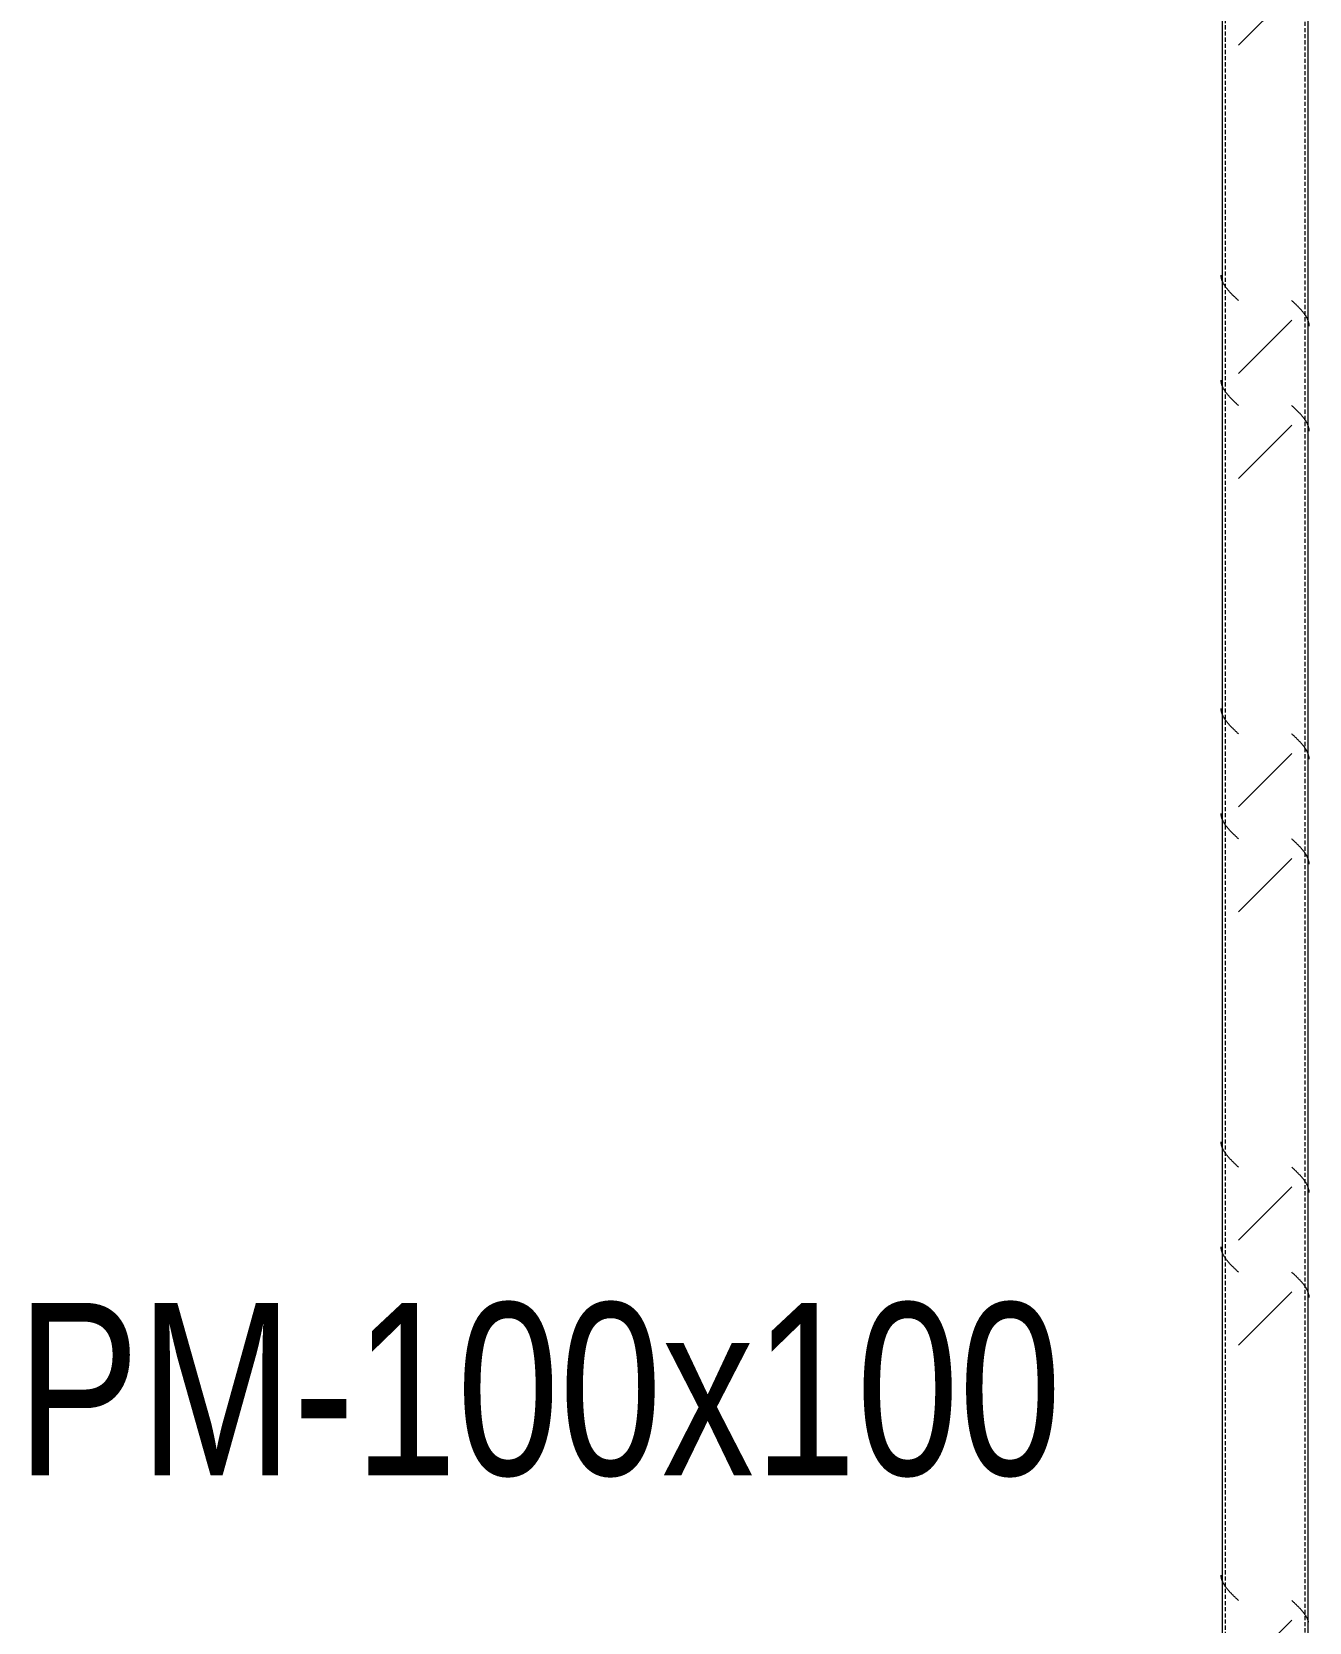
# Model space of a CAD drawing. Header units: centimetres. Extents: x -6111 to 13767, y -285 to 1600.
# Drawn here: x -1302.2 to -1153.9, y 251.9 to 436.5 of the extents above; entities that cross this region are included whole.
import ezdxf

# ---------------------------------------------------------------- set-up
doc = ezdxf.new("R2010")
doc.units = ezdxf.units.CM
doc.linetypes.add('Hidden', pattern=[0.714375, 0.47625, -0.238125])
doc.layers.add('S-COLS', color=7, linetype='Continuous', lineweight=9)
doc.layers.add('S-COLS-IDEN', color=7, linetype='Continuous', lineweight=9)
doc.styles.add('Century Gothic_2', font='GOTHIC.TTF', dxfattribs={"width": 0.8, "height": 20})

# ---------------------------------------------------------------- blocks, each defined once
blk = doc.blocks.new('FP_55-Elevación Eje 2')
at = {"layer": 'S-COLS'}
blk.add_line((-3459.46, 46.02), (-3459.46, 515.53), dxfattribs=at)
at = {"layer": 'S-COLS', "color": 9, "true_color": 0xc0c0c0}
for p, q in [((-3461.32, 405.26), (-3461.37, 405.31)), ((-3461.27, 405.22), (-3461.32, 405.26)), ((-3461.22, 405.17), (-3461.27, 405.22)), ((-3461.17, 405.12), (-3461.22, 405.17)), ((-3461.12, 405.08), (-3461.17, 405.12)), ((-3461.07, 405.03), (-3461.12, 405.08)), ((-3461.02, 404.98), (-3461.07, 405.03)), ((-3460.97, 404.94), (-3461.02, 404.98)), ((-3460.92, 404.89), (-3460.97, 404.94)), ((-3460.88, 404.84), (-3460.92, 404.89)), ((-3460.83, 404.8), (-3460.88, 404.84)), ((-3460.78, 404.75), (-3460.83, 404.8)), ((-3460.73, 404.7), (-3460.78, 404.75)), ((-3460.69, 404.66), (-3460.73, 404.7)), ((-3460.64, 404.61), (-3460.69, 404.66)), ((-3460.59, 404.56), (-3460.64, 404.61)), ((-3460.55, 404.52), (-3460.59, 404.56)), ((-3460.5, 404.47), (-3460.55, 404.52)), ((-3460.46, 404.42), (-3460.5, 404.47)), ((-3460.41, 404.37), (-3460.46, 404.42)), ((-3460.37, 404.33), (-3460.41, 404.37)), ((-3460.33, 404.28), (-3460.37, 404.33)), ((-3460.29, 404.23), (-3460.33, 404.28)), ((-3460.24, 404.19), (-3460.29, 404.23)), ((-3460.2, 404.14), (-3460.24, 404.19)), ((-3460.16, 404.09), (-3460.2, 404.14)), ((-3460.12, 404.05), (-3460.16, 404.09)), ((-3460.08, 404), (-3460.12, 404.05)), ((-3460.05, 403.95), (-3460.08, 404)), ((-3460.01, 403.91), (-3460.05, 403.95)), ((-3459.97, 403.86), (-3460.01, 403.91)), ((-3459.94, 403.81), (-3459.97, 403.86)), ((-3459.9, 403.77), (-3459.94, 403.81)), ((-3459.87, 403.72), (-3459.9, 403.77)), ((-3459.84, 403.67), (-3459.87, 403.72)), ((-3459.8, 403.63), (-3459.84, 403.67)), ((-3459.77, 403.58), (-3459.8, 403.63)), ((-3459.74, 403.53), (-3459.77, 403.58)), ((-3459.71, 403.49), (-3459.74, 403.53)), ((-3459.69, 403.44), (-3459.71, 403.49)), ((-3459.66, 403.39), (-3459.69, 403.44)), ((-3459.63, 403.35), (-3459.66, 403.39)), ((-3459.61, 403.3), (-3459.63, 403.35)), ((-3459.58, 403.25), (-3459.61, 403.3)), ((-3459.56, 403.21), (-3459.58, 403.25)), ((-3459.54, 403.16), (-3459.56, 403.21)), ((-3459.52, 403.11), (-3459.54, 403.16)), ((-3459.5, 403.07), (-3459.52, 403.11)), ((-3459.48, 403.02), (-3459.5, 403.07)), ((-3459.46, 402.97), (-3459.48, 403.02)), ((-3459.45, 402.93), (-3459.46, 402.97)), ((-3459.43, 402.88), (-3459.45, 402.93)), ((-3459.42, 402.83), (-3459.43, 402.88)), ((-3459.41, 402.79), (-3459.42, 402.83)), ((-3459.39, 402.74), (-3459.41, 402.79)), ((-3459.38, 402.69), (-3459.39, 402.74)), ((-3459.38, 402.64), (-3459.38, 402.69)), ((-3459.37, 402.6), (-3459.38, 402.64)), ((-3459.36, 402.55), (-3459.37, 402.6)), ((-3459.36, 402.5), (-3459.36, 402.55)), ((-3459.35, 402.46), (-3459.36, 402.5)), ((-3459.35, 402.41), (-3459.35, 402.46)), ((-3459.35, 402.36), (-3459.35, 402.41)), ((-3461.32, 393.07), (-3461.37, 393.12)), ((-3461.27, 393.03), (-3461.32, 393.07)), ((-3461.22, 392.98), (-3461.27, 393.03)), ((-3461.17, 392.93), (-3461.22, 392.98)), ((-3461.12, 392.89), (-3461.17, 392.93)), ((-3461.07, 392.84), (-3461.12, 392.89)), ((-3461.02, 392.79), (-3461.07, 392.84)), ((-3460.97, 392.75), (-3461.02, 392.79)), ((-3460.92, 392.7), (-3460.97, 392.75)), ((-3460.88, 392.65), (-3460.92, 392.7)), ((-3460.83, 392.61), (-3460.88, 392.65)), ((-3460.78, 392.56), (-3460.83, 392.61)), ((-3460.73, 392.51), (-3460.78, 392.56)), ((-3460.69, 392.47), (-3460.73, 392.51)), ((-3460.64, 392.42), (-3460.69, 392.47)), ((-3460.59, 392.37), (-3460.64, 392.42)), ((-3460.55, 392.33), (-3460.59, 392.37)), ((-3460.5, 392.28), (-3460.55, 392.33)), ((-3460.46, 392.23), (-3460.5, 392.28)), ((-3460.41, 392.19), (-3460.46, 392.23)), ((-3460.37, 392.14), (-3460.41, 392.19)), ((-3460.33, 392.09), (-3460.37, 392.14)), ((-3460.29, 392.05), (-3460.33, 392.09)), ((-3460.24, 392), (-3460.29, 392.05)), ((-3460.2, 391.95), (-3460.24, 392)), ((-3460.16, 391.9), (-3460.2, 391.95)), ((-3460.12, 391.86), (-3460.16, 391.9)), ((-3460.08, 391.81), (-3460.12, 391.86)), ((-3460.05, 391.76), (-3460.08, 391.81)), ((-3460.01, 391.72), (-3460.05, 391.76)), ((-3459.97, 391.67), (-3460.01, 391.72)), ((-3459.94, 391.62), (-3459.97, 391.67)), ((-3459.9, 391.58), (-3459.94, 391.62)), ((-3459.87, 391.53), (-3459.9, 391.58)), ((-3459.84, 391.48), (-3459.87, 391.53)), ((-3459.8, 391.44), (-3459.84, 391.48)), ((-3459.77, 391.39), (-3459.8, 391.44)), ((-3459.74, 391.34), (-3459.77, 391.39)), ((-3459.71, 391.3), (-3459.74, 391.34)), ((-3459.69, 391.25), (-3459.71, 391.3)), ((-3459.66, 391.2), (-3459.69, 391.25)), ((-3459.63, 391.16), (-3459.66, 391.2)), ((-3459.61, 391.11), (-3459.63, 391.16)), ((-3459.58, 391.06), (-3459.61, 391.11)), ((-3459.56, 391.02), (-3459.58, 391.06)), ((-3459.54, 390.97), (-3459.56, 391.02)), ((-3459.52, 390.92), (-3459.54, 390.97)), ((-3459.5, 390.88), (-3459.52, 390.92)), ((-3459.48, 390.83), (-3459.5, 390.88)), ((-3459.46, 390.78), (-3459.48, 390.83)), ((-3459.45, 390.74), (-3459.46, 390.78)), ((-3459.43, 390.69), (-3459.45, 390.74)), ((-3459.42, 390.64), (-3459.43, 390.69)), ((-3459.41, 390.6), (-3459.42, 390.64)), ((-3459.39, 390.55), (-3459.41, 390.6)), ((-3459.38, 390.5), (-3459.39, 390.55)), ((-3459.38, 390.46), (-3459.38, 390.5)), ((-3459.37, 390.41), (-3459.38, 390.46)), ((-3459.36, 390.36), (-3459.37, 390.41)), ((-3459.36, 390.32), (-3459.36, 390.36)), ((-3459.35, 390.27), (-3459.36, 390.32)), ((-3459.35, 390.22), (-3459.35, 390.27)), ((-3459.35, 390.17), (-3459.35, 390.22)), ((-3461.32, 354.97), (-3461.37, 355.02)), ((-3461.27, 354.93), (-3461.32, 354.97)), ((-3461.22, 354.88), (-3461.27, 354.93)), ((-3461.17, 354.83), (-3461.22, 354.88)), ((-3461.12, 354.79), (-3461.17, 354.83)), ((-3461.07, 354.74), (-3461.12, 354.79)), ((-3461.02, 354.69), (-3461.07, 354.74)), ((-3460.97, 354.65), (-3461.02, 354.69)), ((-3460.92, 354.6), (-3460.97, 354.65)), ((-3460.88, 354.55), (-3460.92, 354.6)), ((-3460.83, 354.51), (-3460.88, 354.55)), ((-3460.78, 354.46), (-3460.83, 354.51)), ((-3460.73, 354.41), (-3460.78, 354.46)), ((-3460.69, 354.37), (-3460.73, 354.41)), ((-3460.64, 354.32), (-3460.69, 354.37)), ((-3460.59, 354.27), (-3460.64, 354.32)), ((-3460.55, 354.23), (-3460.59, 354.27)), ((-3460.5, 354.18), (-3460.55, 354.23)), ((-3460.46, 354.13), (-3460.5, 354.18)), ((-3460.41, 354.09), (-3460.46, 354.13)), ((-3460.37, 354.04), (-3460.41, 354.09)), ((-3460.33, 353.99), (-3460.37, 354.04)), ((-3460.29, 353.95), (-3460.33, 353.99)), ((-3460.24, 353.9), (-3460.29, 353.95)), ((-3460.2, 353.85), (-3460.24, 353.9)), ((-3460.16, 353.8), (-3460.2, 353.85)), ((-3460.12, 353.76), (-3460.16, 353.8)), ((-3460.08, 353.71), (-3460.12, 353.76)), ((-3460.05, 353.66), (-3460.08, 353.71)), ((-3460.01, 353.62), (-3460.05, 353.66)), ((-3459.97, 353.57), (-3460.01, 353.62)), ((-3459.94, 353.52), (-3459.97, 353.57)), ((-3459.9, 353.48), (-3459.94, 353.52)), ((-3459.87, 353.43), (-3459.9, 353.48)), ((-3459.84, 353.38), (-3459.87, 353.43)), ((-3459.8, 353.34), (-3459.84, 353.38)), ((-3459.77, 353.29), (-3459.8, 353.34)), ((-3459.74, 353.24), (-3459.77, 353.29)), ((-3459.71, 353.2), (-3459.74, 353.24)), ((-3459.69, 353.15), (-3459.71, 353.2)), ((-3459.66, 353.1), (-3459.69, 353.15)), ((-3459.63, 353.06), (-3459.66, 353.1)), ((-3459.61, 353.01), (-3459.63, 353.06)), ((-3459.58, 352.96), (-3459.61, 353.01)), ((-3459.56, 352.92), (-3459.58, 352.96)), ((-3459.54, 352.87), (-3459.56, 352.92)), ((-3459.52, 352.82), (-3459.54, 352.87)), ((-3459.5, 352.78), (-3459.52, 352.82)), ((-3459.48, 352.73), (-3459.5, 352.78)), ((-3459.46, 352.68), (-3459.48, 352.73)), ((-3459.45, 352.64), (-3459.46, 352.68)), ((-3459.43, 352.59), (-3459.45, 352.64)), ((-3459.42, 352.54), (-3459.43, 352.59)), ((-3459.41, 352.5), (-3459.42, 352.54)), ((-3459.39, 352.45), (-3459.41, 352.5)), ((-3459.38, 352.4), (-3459.39, 352.45)), ((-3459.38, 352.36), (-3459.38, 352.4)), ((-3459.37, 352.31), (-3459.38, 352.36)), ((-3459.36, 352.26), (-3459.37, 352.31)), ((-3459.36, 352.22), (-3459.36, 352.26)), ((-3459.35, 352.17), (-3459.36, 352.22)), ((-3459.35, 352.12), (-3459.35, 352.17)), ((-3459.35, 352.07), (-3459.35, 352.12)), ((-3461.32, 342.78), (-3461.37, 342.83)), ((-3461.27, 342.74), (-3461.32, 342.78)), ((-3461.22, 342.69), (-3461.27, 342.74)), ((-3461.17, 342.64), (-3461.22, 342.69)), ((-3461.12, 342.6), (-3461.17, 342.64)), ((-3461.07, 342.55), (-3461.12, 342.6)), ((-3461.02, 342.5), (-3461.07, 342.55)), ((-3460.97, 342.46), (-3461.02, 342.5)), ((-3460.92, 342.41), (-3460.97, 342.46)), ((-3460.88, 342.36), (-3460.92, 342.41)), ((-3460.83, 342.32), (-3460.88, 342.36)), ((-3460.78, 342.27), (-3460.83, 342.32)), ((-3460.73, 342.22), (-3460.78, 342.27)), ((-3460.69, 342.18), (-3460.73, 342.22)), ((-3460.64, 342.13), (-3460.69, 342.18)), ((-3460.59, 342.08), (-3460.64, 342.13)), ((-3460.55, 342.04), (-3460.59, 342.08)), ((-3460.5, 341.99), (-3460.55, 342.04)), ((-3460.46, 341.94), (-3460.5, 341.99)), ((-3460.41, 341.9), (-3460.46, 341.94)), ((-3460.37, 341.85), (-3460.41, 341.9)), ((-3460.33, 341.8), (-3460.37, 341.85)), ((-3460.29, 341.76), (-3460.33, 341.8)), ((-3460.24, 341.71), (-3460.29, 341.76)), ((-3460.2, 341.66), (-3460.24, 341.71)), ((-3460.16, 341.62), (-3460.2, 341.66)), ((-3460.12, 341.57), (-3460.16, 341.62)), ((-3460.08, 341.52), (-3460.12, 341.57)), ((-3460.05, 341.48), (-3460.08, 341.52)), ((-3460.01, 341.43), (-3460.05, 341.48)), ((-3459.97, 341.38), (-3460.01, 341.43)), ((-3459.94, 341.33), (-3459.97, 341.38)), ((-3459.9, 341.29), (-3459.94, 341.33)), ((-3459.87, 341.24), (-3459.9, 341.29)), ((-3459.84, 341.19), (-3459.87, 341.24)), ((-3459.8, 341.15), (-3459.84, 341.19)), ((-3459.77, 341.1), (-3459.8, 341.15)), ((-3459.74, 341.05), (-3459.77, 341.1)), ((-3459.71, 341.01), (-3459.74, 341.05)), ((-3459.69, 340.96), (-3459.71, 341.01)), ((-3459.66, 340.91), (-3459.69, 340.96)), ((-3459.63, 340.87), (-3459.66, 340.91)), ((-3459.61, 340.82), (-3459.63, 340.87)), ((-3459.58, 340.77), (-3459.61, 340.82)), ((-3459.56, 340.73), (-3459.58, 340.77)), ((-3459.54, 340.68), (-3459.56, 340.73)), ((-3459.52, 340.63), (-3459.54, 340.68)), ((-3459.5, 340.59), (-3459.52, 340.63)), ((-3459.48, 340.54), (-3459.5, 340.59)), ((-3459.46, 340.49), (-3459.48, 340.54)), ((-3459.45, 340.45), (-3459.46, 340.49)), ((-3459.43, 340.4), (-3459.45, 340.45)), ((-3459.42, 340.35), (-3459.43, 340.4)), ((-3459.41, 340.31), (-3459.42, 340.35)), ((-3459.39, 340.26), (-3459.41, 340.31)), ((-3459.38, 340.21), (-3459.39, 340.26)), ((-3459.38, 340.17), (-3459.38, 340.21)), ((-3459.37, 340.12), (-3459.38, 340.17)), ((-3459.36, 340.07), (-3459.37, 340.12)), ((-3459.36, 340.03), (-3459.36, 340.07)), ((-3459.35, 339.98), (-3459.36, 340.03)), ((-3459.35, 339.93), (-3459.35, 339.98)), ((-3459.35, 339.89), (-3459.35, 339.93)), ((-3461.32, 304.68), (-3461.37, 304.73)), ((-3461.27, 304.64), (-3461.32, 304.68)), ((-3461.22, 304.59), (-3461.27, 304.64)), ((-3461.17, 304.54), (-3461.22, 304.59)), ((-3461.12, 304.5), (-3461.17, 304.54)), ((-3461.07, 304.45), (-3461.12, 304.5)), ((-3461.02, 304.4), (-3461.07, 304.45)), ((-3460.97, 304.36), (-3461.02, 304.4)), ((-3460.92, 304.31), (-3460.97, 304.36)), ((-3460.88, 304.26), (-3460.92, 304.31)), ((-3460.83, 304.22), (-3460.88, 304.26)), ((-3460.78, 304.17), (-3460.83, 304.22)), ((-3460.73, 304.12), (-3460.78, 304.17)), ((-3460.69, 304.08), (-3460.73, 304.12)), ((-3460.64, 304.03), (-3460.69, 304.08)), ((-3460.59, 303.98), (-3460.64, 304.03)), ((-3460.55, 303.94), (-3460.59, 303.98)), ((-3460.5, 303.89), (-3460.55, 303.94)), ((-3460.46, 303.84), (-3460.5, 303.89)), ((-3460.41, 303.8), (-3460.46, 303.84)), ((-3460.37, 303.75), (-3460.41, 303.8)), ((-3460.33, 303.7), (-3460.37, 303.75)), ((-3460.29, 303.66), (-3460.33, 303.7)), ((-3460.24, 303.61), (-3460.29, 303.66)), ((-3460.2, 303.56), (-3460.24, 303.61)), ((-3460.16, 303.52), (-3460.2, 303.56)), ((-3460.12, 303.47), (-3460.16, 303.52)), ((-3460.08, 303.42), (-3460.12, 303.47)), ((-3460.05, 303.38), (-3460.08, 303.42)), ((-3460.01, 303.33), (-3460.05, 303.38)), ((-3459.97, 303.28), (-3460.01, 303.33)), ((-3459.94, 303.23), (-3459.97, 303.28)), ((-3459.9, 303.19), (-3459.94, 303.23)), ((-3459.87, 303.14), (-3459.9, 303.19)), ((-3459.84, 303.09), (-3459.87, 303.14)), ((-3459.8, 303.05), (-3459.84, 303.09)), ((-3459.77, 303), (-3459.8, 303.05)), ((-3459.74, 302.95), (-3459.77, 303)), ((-3459.71, 302.91), (-3459.74, 302.95)), ((-3459.69, 302.86), (-3459.71, 302.91)), ((-3459.66, 302.81), (-3459.69, 302.86)), ((-3459.63, 302.77), (-3459.66, 302.81)), ((-3459.61, 302.72), (-3459.63, 302.77)), ((-3459.58, 302.67), (-3459.61, 302.72)), ((-3459.56, 302.63), (-3459.58, 302.67)), ((-3459.54, 302.58), (-3459.56, 302.63)), ((-3459.52, 302.53), (-3459.54, 302.58)), ((-3459.5, 302.49), (-3459.52, 302.53)), ((-3459.48, 302.44), (-3459.5, 302.49)), ((-3459.46, 302.39), (-3459.48, 302.44)), ((-3459.45, 302.35), (-3459.46, 302.39)), ((-3459.43, 302.3), (-3459.45, 302.35)), ((-3459.42, 302.25), (-3459.43, 302.3)), ((-3459.41, 302.21), (-3459.42, 302.25)), ((-3459.39, 302.16), (-3459.41, 302.21)), ((-3459.38, 302.11), (-3459.39, 302.16)), ((-3459.38, 302.07), (-3459.38, 302.11)), ((-3459.37, 302.02), (-3459.38, 302.07)), ((-3459.36, 301.97), (-3459.37, 302.02)), ((-3459.36, 301.93), (-3459.36, 301.97)), ((-3459.35, 301.88), (-3459.36, 301.93)), ((-3459.35, 301.83), (-3459.35, 301.88)), ((-3459.35, 301.79), (-3459.35, 301.83)), ((-3461.32, 292.49), (-3461.37, 292.54)), ((-3461.27, 292.45), (-3461.32, 292.49)), ((-3461.22, 292.4), (-3461.27, 292.45)), ((-3461.17, 292.35), (-3461.22, 292.4)), ((-3461.12, 292.31), (-3461.17, 292.35)), ((-3461.07, 292.26), (-3461.12, 292.31)), ((-3461.02, 292.21), (-3461.07, 292.26)), ((-3460.97, 292.17), (-3461.02, 292.21)), ((-3460.92, 292.12), (-3460.97, 292.17)), ((-3460.88, 292.07), (-3460.92, 292.12)), ((-3460.83, 292.03), (-3460.88, 292.07)), ((-3460.78, 291.98), (-3460.83, 292.03)), ((-3460.73, 291.93), (-3460.78, 291.98)), ((-3460.69, 291.89), (-3460.73, 291.93)), ((-3460.64, 291.84), (-3460.69, 291.89)), ((-3460.59, 291.79), (-3460.64, 291.84)), ((-3460.55, 291.75), (-3460.59, 291.79)), ((-3460.5, 291.7), (-3460.55, 291.75)), ((-3460.46, 291.65), (-3460.5, 291.7)), ((-3460.41, 291.61), (-3460.46, 291.65)), ((-3460.37, 291.56), (-3460.41, 291.61)), ((-3460.33, 291.51), (-3460.37, 291.56)), ((-3460.29, 291.47), (-3460.33, 291.51)), ((-3460.24, 291.42), (-3460.29, 291.47)), ((-3460.2, 291.37), (-3460.24, 291.42)), ((-3460.16, 291.33), (-3460.2, 291.37)), ((-3460.12, 291.28), (-3460.16, 291.33)), ((-3460.08, 291.23), (-3460.12, 291.28)), ((-3460.05, 291.19), (-3460.08, 291.23)), ((-3460.01, 291.14), (-3460.05, 291.19)), ((-3459.97, 291.09), (-3460.01, 291.14)), ((-3459.94, 291.05), (-3459.97, 291.09)), ((-3459.9, 291), (-3459.94, 291.05)), ((-3459.87, 290.95), (-3459.9, 291)), ((-3459.84, 290.91), (-3459.87, 290.95)), ((-3459.8, 290.86), (-3459.84, 290.91)), ((-3459.77, 290.81), (-3459.8, 290.86)), ((-3459.74, 290.77), (-3459.77, 290.81)), ((-3459.71, 290.72), (-3459.74, 290.77)), ((-3459.69, 290.67), (-3459.71, 290.72)), ((-3459.66, 290.62), (-3459.69, 290.67)), ((-3459.63, 290.58), (-3459.66, 290.62)), ((-3459.61, 290.53), (-3459.63, 290.58)), ((-3459.58, 290.48), (-3459.61, 290.53)), ((-3459.56, 290.44), (-3459.58, 290.48)), ((-3459.54, 290.39), (-3459.56, 290.44)), ((-3459.52, 290.34), (-3459.54, 290.39)), ((-3459.5, 290.3), (-3459.52, 290.34)), ((-3459.48, 290.25), (-3459.5, 290.3)), ((-3459.46, 290.2), (-3459.48, 290.25)), ((-3459.45, 290.16), (-3459.46, 290.2)), ((-3459.43, 290.11), (-3459.45, 290.16)), ((-3459.42, 290.06), (-3459.43, 290.11)), ((-3459.41, 290.02), (-3459.42, 290.06)), ((-3459.39, 289.97), (-3459.41, 290.02)), ((-3459.38, 289.92), (-3459.39, 289.97)), ((-3459.38, 289.88), (-3459.38, 289.92)), ((-3459.37, 289.83), (-3459.38, 289.88)), ((-3459.36, 289.78), (-3459.37, 289.83)), ((-3459.36, 289.74), (-3459.36, 289.78)), ((-3459.35, 289.69), (-3459.36, 289.74)), ((-3459.35, 289.64), (-3459.35, 289.69)), ((-3459.35, 289.6), (-3459.35, 289.64)), ((-3461.32, 254.39), (-3461.37, 254.44)), ((-3461.27, 254.35), (-3461.32, 254.39)), ((-3461.22, 254.3), (-3461.27, 254.35)), ((-3461.17, 254.25), (-3461.22, 254.3)), ((-3461.12, 254.21), (-3461.17, 254.25)), ((-3461.07, 254.16), (-3461.12, 254.21)), ((-3461.02, 254.11), (-3461.07, 254.16)), ((-3460.97, 254.07), (-3461.02, 254.11)), ((-3460.92, 254.02), (-3460.97, 254.07)), ((-3460.88, 253.97), (-3460.92, 254.02)), ((-3460.83, 253.93), (-3460.88, 253.97)), ((-3460.78, 253.88), (-3460.83, 253.93)), ((-3460.73, 253.83), (-3460.78, 253.88)), ((-3460.69, 253.79), (-3460.73, 253.83)), ((-3460.64, 253.74), (-3460.69, 253.79)), ((-3460.59, 253.69), (-3460.64, 253.74)), ((-3460.55, 253.65), (-3460.59, 253.69)), ((-3460.5, 253.6), (-3460.55, 253.65)), ((-3460.46, 253.55), (-3460.5, 253.6)), ((-3460.41, 253.51), (-3460.46, 253.55)), ((-3460.37, 253.46), (-3460.41, 253.51)), ((-3460.33, 253.41), (-3460.37, 253.46)), ((-3460.29, 253.37), (-3460.33, 253.41)), ((-3460.24, 253.32), (-3460.29, 253.37)), ((-3460.2, 253.27), (-3460.24, 253.32)), ((-3460.16, 253.23), (-3460.2, 253.27)), ((-3460.12, 253.18), (-3460.16, 253.23)), ((-3460.08, 253.13), (-3460.12, 253.18)), ((-3460.05, 253.09), (-3460.08, 253.13)), ((-3460.01, 253.04), (-3460.05, 253.09)), ((-3459.97, 252.99), (-3460.01, 253.04)), ((-3459.94, 252.95), (-3459.97, 252.99)), ((-3459.9, 252.9), (-3459.94, 252.95)), ((-3459.87, 252.85), (-3459.9, 252.9)), ((-3459.84, 252.81), (-3459.87, 252.85)), ((-3459.8, 252.76), (-3459.84, 252.81)), ((-3459.77, 252.71), (-3459.8, 252.76)), ((-3459.74, 252.67), (-3459.77, 252.71)), ((-3459.71, 252.62), (-3459.74, 252.67)), ((-3459.69, 252.57), (-3459.71, 252.62)), ((-3459.66, 252.52), (-3459.69, 252.57)), ((-3459.63, 252.48), (-3459.66, 252.52)), ((-3459.61, 252.43), (-3459.63, 252.48)), ((-3459.58, 252.38), (-3459.61, 252.43)), ((-3459.56, 252.34), (-3459.58, 252.38)), ((-3459.54, 252.29), (-3459.56, 252.34)), ((-3459.52, 252.24), (-3459.54, 252.29)), ((-3459.5, 252.2), (-3459.52, 252.24)), ((-3459.48, 252.15), (-3459.5, 252.2)), ((-3459.46, 252.1), (-3459.48, 252.15)), ((-3459.45, 252.06), (-3459.46, 252.1)), ((-3459.43, 252.01), (-3459.45, 252.06)), ((-3459.42, 251.96), (-3459.43, 252.01)), ((-3459.41, 251.92), (-3459.42, 251.96))]:
    blk.add_line(p, q, dxfattribs=at)
blk = doc.blocks.new('FP_56-Elevación Eje 2')
at = {"layer": 'S-COLS'}
blk.add_line((-3469.46, 515.53), (-3469.46, 46.02), dxfattribs=at)
at = {"layer": 'S-COLS', "color": 9, "true_color": 0xc0c0c0}
for p, q in [((-3469.58, 408.21), (-3469.58, 408.26)), ((-3469.57, 408.16), (-3469.58, 408.21)), ((-3469.57, 408.12), (-3469.57, 408.16)), ((-3469.56, 408.07), (-3469.57, 408.12)), ((-3469.56, 408.02), (-3469.56, 408.07)), ((-3469.55, 407.98), (-3469.56, 408.02)), ((-3469.54, 407.93), (-3469.55, 407.98)), ((-3469.53, 407.88), (-3469.54, 407.93)), ((-3469.52, 407.83), (-3469.53, 407.88)), ((-3469.51, 407.79), (-3469.52, 407.83)), ((-3469.49, 407.74), (-3469.51, 407.79)), ((-3469.48, 407.69), (-3469.49, 407.74)), ((-3469.46, 407.65), (-3469.48, 407.69)), ((-3469.44, 407.6), (-3469.46, 407.65)), ((-3469.42, 407.55), (-3469.44, 407.6)), ((-3469.41, 407.51), (-3469.42, 407.55)), ((-3469.38, 407.46), (-3469.41, 407.51)), ((-3469.36, 407.41), (-3469.38, 407.46)), ((-3469.34, 407.37), (-3469.36, 407.41)), ((-3469.32, 407.32), (-3469.34, 407.37)), ((-3469.29, 407.27), (-3469.32, 407.32)), ((-3469.26, 407.23), (-3469.29, 407.27)), ((-3469.24, 407.18), (-3469.26, 407.23)), ((-3469.21, 407.13), (-3469.24, 407.18)), ((-3469.18, 407.09), (-3469.21, 407.13)), ((-3469.15, 407.04), (-3469.18, 407.09)), ((-3469.12, 406.99), (-3469.15, 407.04)), ((-3469.09, 406.95), (-3469.12, 406.99)), ((-3469.05, 406.9), (-3469.09, 406.95)), ((-3469.02, 406.85), (-3469.05, 406.9)), ((-3468.99, 406.81), (-3469.02, 406.85)), ((-3468.95, 406.76), (-3468.99, 406.81)), ((-3468.91, 406.71), (-3468.95, 406.76)), ((-3468.88, 406.67), (-3468.91, 406.71)), ((-3468.84, 406.62), (-3468.88, 406.67)), ((-3468.8, 406.57), (-3468.84, 406.62)), ((-3468.76, 406.53), (-3468.8, 406.57)), ((-3468.72, 406.48), (-3468.76, 406.53)), ((-3468.68, 406.43), (-3468.72, 406.48)), ((-3468.64, 406.39), (-3468.68, 406.43)), ((-3468.6, 406.34), (-3468.64, 406.39)), ((-3468.55, 406.29), (-3468.6, 406.34)), ((-3468.51, 406.25), (-3468.55, 406.29)), ((-3468.47, 406.2), (-3468.51, 406.25)), ((-3468.42, 406.15), (-3468.47, 406.2)), ((-3468.38, 406.1), (-3468.42, 406.15)), ((-3468.33, 406.06), (-3468.38, 406.1)), ((-3468.28, 406.01), (-3468.33, 406.06)), ((-3468.24, 405.96), (-3468.28, 406.01)), ((-3468.19, 405.92), (-3468.24, 405.96)), ((-3468.14, 405.87), (-3468.19, 405.92)), ((-3468.1, 405.82), (-3468.14, 405.87)), ((-3468.05, 405.78), (-3468.1, 405.82)), ((-3468, 405.73), (-3468.05, 405.78)), ((-3467.95, 405.68), (-3468, 405.73)), ((-3467.9, 405.64), (-3467.95, 405.68)), ((-3467.85, 405.59), (-3467.9, 405.64)), ((-3467.8, 405.54), (-3467.85, 405.59)), ((-3467.76, 405.5), (-3467.8, 405.54)), ((-3467.71, 405.45), (-3467.76, 405.5)), ((-3467.66, 405.4), (-3467.71, 405.45)), ((-3467.61, 405.36), (-3467.66, 405.4)), ((-3467.56, 405.31), (-3467.61, 405.36)), ((-3469.58, 396.02), (-3469.58, 396.07)), ((-3469.57, 395.97), (-3469.58, 396.02)), ((-3469.57, 395.93), (-3469.57, 395.97)), ((-3469.56, 395.88), (-3469.57, 395.93)), ((-3469.56, 395.83), (-3469.56, 395.88)), ((-3469.55, 395.79), (-3469.56, 395.83)), ((-3469.54, 395.74), (-3469.55, 395.79)), ((-3469.53, 395.69), (-3469.54, 395.74)), ((-3469.52, 395.65), (-3469.53, 395.69)), ((-3469.51, 395.6), (-3469.52, 395.65)), ((-3469.49, 395.55), (-3469.51, 395.6)), ((-3469.48, 395.51), (-3469.49, 395.55)), ((-3469.46, 395.46), (-3469.48, 395.51)), ((-3469.44, 395.41), (-3469.46, 395.46)), ((-3469.42, 395.36), (-3469.44, 395.41)), ((-3469.41, 395.32), (-3469.42, 395.36)), ((-3469.38, 395.27), (-3469.41, 395.32)), ((-3469.36, 395.22), (-3469.38, 395.27)), ((-3469.34, 395.18), (-3469.36, 395.22)), ((-3469.32, 395.13), (-3469.34, 395.18)), ((-3469.29, 395.08), (-3469.32, 395.13)), ((-3469.26, 395.04), (-3469.29, 395.08)), ((-3469.24, 394.99), (-3469.26, 395.04)), ((-3469.21, 394.94), (-3469.24, 394.99)), ((-3469.18, 394.9), (-3469.21, 394.94)), ((-3469.15, 394.85), (-3469.18, 394.9)), ((-3469.12, 394.8), (-3469.15, 394.85)), ((-3469.09, 394.76), (-3469.12, 394.8)), ((-3469.05, 394.71), (-3469.09, 394.76)), ((-3469.02, 394.66), (-3469.05, 394.71)), ((-3468.99, 394.62), (-3469.02, 394.66)), ((-3468.95, 394.57), (-3468.99, 394.62)), ((-3468.91, 394.52), (-3468.95, 394.57)), ((-3468.88, 394.48), (-3468.91, 394.52)), ((-3468.84, 394.43), (-3468.88, 394.48)), ((-3468.8, 394.38), (-3468.84, 394.43)), ((-3468.76, 394.34), (-3468.8, 394.38)), ((-3468.72, 394.29), (-3468.76, 394.34)), ((-3468.68, 394.24), (-3468.72, 394.29)), ((-3468.64, 394.2), (-3468.68, 394.24)), ((-3468.6, 394.15), (-3468.64, 394.2)), ((-3468.55, 394.1), (-3468.6, 394.15)), ((-3468.51, 394.06), (-3468.55, 394.1)), ((-3468.47, 394.01), (-3468.51, 394.06)), ((-3468.42, 393.96), (-3468.47, 394.01)), ((-3468.38, 393.92), (-3468.42, 393.96)), ((-3468.33, 393.87), (-3468.38, 393.92)), ((-3468.28, 393.82), (-3468.33, 393.87)), ((-3468.24, 393.78), (-3468.28, 393.82)), ((-3468.19, 393.73), (-3468.24, 393.78)), ((-3468.14, 393.68), (-3468.19, 393.73)), ((-3468.1, 393.63), (-3468.14, 393.68)), ((-3468.05, 393.59), (-3468.1, 393.63)), ((-3468, 393.54), (-3468.05, 393.59)), ((-3467.95, 393.49), (-3468, 393.54)), ((-3467.9, 393.45), (-3467.95, 393.49)), ((-3467.85, 393.4), (-3467.9, 393.45)), ((-3467.8, 393.35), (-3467.85, 393.4)), ((-3467.76, 393.31), (-3467.8, 393.35)), ((-3467.71, 393.26), (-3467.76, 393.31)), ((-3467.66, 393.21), (-3467.71, 393.26)), ((-3467.61, 393.17), (-3467.66, 393.21)), ((-3467.56, 393.12), (-3467.61, 393.17)), ((-3469.58, 357.92), (-3469.58, 357.97)), ((-3469.57, 357.87), (-3469.58, 357.92)), ((-3469.57, 357.83), (-3469.57, 357.87)), ((-3469.56, 357.78), (-3469.57, 357.83)), ((-3469.56, 357.73), (-3469.56, 357.78)), ((-3469.55, 357.69), (-3469.56, 357.73)), ((-3469.54, 357.64), (-3469.55, 357.69)), ((-3469.53, 357.59), (-3469.54, 357.64)), ((-3469.52, 357.55), (-3469.53, 357.59)), ((-3469.51, 357.5), (-3469.52, 357.55)), ((-3469.49, 357.45), (-3469.51, 357.5)), ((-3469.48, 357.41), (-3469.49, 357.45)), ((-3469.46, 357.36), (-3469.48, 357.41)), ((-3469.44, 357.31), (-3469.46, 357.36)), ((-3469.42, 357.26), (-3469.44, 357.31)), ((-3469.41, 357.22), (-3469.42, 357.26)), ((-3469.38, 357.17), (-3469.41, 357.22)), ((-3469.36, 357.12), (-3469.38, 357.17)), ((-3469.34, 357.08), (-3469.36, 357.12)), ((-3469.32, 357.03), (-3469.34, 357.08)), ((-3469.29, 356.98), (-3469.32, 357.03)), ((-3469.26, 356.94), (-3469.29, 356.98)), ((-3469.24, 356.89), (-3469.26, 356.94)), ((-3469.21, 356.84), (-3469.24, 356.89)), ((-3469.18, 356.8), (-3469.21, 356.84)), ((-3469.15, 356.75), (-3469.18, 356.8)), ((-3469.12, 356.7), (-3469.15, 356.75)), ((-3469.09, 356.66), (-3469.12, 356.7)), ((-3469.05, 356.61), (-3469.09, 356.66)), ((-3469.02, 356.56), (-3469.05, 356.61)), ((-3468.99, 356.52), (-3469.02, 356.56)), ((-3468.95, 356.47), (-3468.99, 356.52)), ((-3468.91, 356.42), (-3468.95, 356.47)), ((-3468.88, 356.38), (-3468.91, 356.42)), ((-3468.84, 356.33), (-3468.88, 356.38)), ((-3468.8, 356.28), (-3468.84, 356.33)), ((-3468.76, 356.24), (-3468.8, 356.28)), ((-3468.72, 356.19), (-3468.76, 356.24)), ((-3468.68, 356.14), (-3468.72, 356.19)), ((-3468.64, 356.1), (-3468.68, 356.14)), ((-3468.6, 356.05), (-3468.64, 356.1)), ((-3468.55, 356), (-3468.6, 356.05)), ((-3468.51, 355.96), (-3468.55, 356)), ((-3468.47, 355.91), (-3468.51, 355.96)), ((-3468.42, 355.86), (-3468.47, 355.91)), ((-3468.38, 355.82), (-3468.42, 355.86)), ((-3468.33, 355.77), (-3468.38, 355.82)), ((-3468.28, 355.72), (-3468.33, 355.77)), ((-3468.24, 355.68), (-3468.28, 355.72)), ((-3468.19, 355.63), (-3468.24, 355.68)), ((-3468.14, 355.58), (-3468.19, 355.63)), ((-3468.1, 355.53), (-3468.14, 355.58)), ((-3468.05, 355.49), (-3468.1, 355.53)), ((-3468, 355.44), (-3468.05, 355.49)), ((-3467.95, 355.39), (-3468, 355.44)), ((-3467.9, 355.35), (-3467.95, 355.39)), ((-3467.85, 355.3), (-3467.9, 355.35)), ((-3467.8, 355.25), (-3467.85, 355.3)), ((-3467.76, 355.21), (-3467.8, 355.25)), ((-3467.71, 355.16), (-3467.76, 355.21)), ((-3467.66, 355.11), (-3467.71, 355.16)), ((-3467.61, 355.07), (-3467.66, 355.11)), ((-3467.56, 355.02), (-3467.61, 355.07)), ((-3469.58, 345.73), (-3469.58, 345.78)), ((-3469.57, 345.68), (-3469.58, 345.73)), ((-3469.57, 345.64), (-3469.57, 345.68)), ((-3469.56, 345.59), (-3469.57, 345.64)), ((-3469.56, 345.54), (-3469.56, 345.59)), ((-3469.55, 345.5), (-3469.56, 345.54)), ((-3469.54, 345.45), (-3469.55, 345.5)), ((-3469.53, 345.4), (-3469.54, 345.45)), ((-3469.52, 345.36), (-3469.53, 345.4)), ((-3469.51, 345.31), (-3469.52, 345.36)), ((-3469.49, 345.26), (-3469.51, 345.31)), ((-3469.48, 345.22), (-3469.49, 345.26)), ((-3469.46, 345.17), (-3469.48, 345.22)), ((-3469.44, 345.12), (-3469.46, 345.17)), ((-3469.42, 345.08), (-3469.44, 345.12)), ((-3469.41, 345.03), (-3469.42, 345.08)), ((-3469.38, 344.98), (-3469.41, 345.03)), ((-3469.36, 344.94), (-3469.38, 344.98)), ((-3469.34, 344.89), (-3469.36, 344.94)), ((-3469.32, 344.84), (-3469.34, 344.89)), ((-3469.29, 344.79), (-3469.32, 344.84)), ((-3469.26, 344.75), (-3469.29, 344.79)), ((-3469.24, 344.7), (-3469.26, 344.75)), ((-3469.21, 344.65), (-3469.24, 344.7)), ((-3469.18, 344.61), (-3469.21, 344.65)), ((-3469.15, 344.56), (-3469.18, 344.61)), ((-3469.12, 344.51), (-3469.15, 344.56)), ((-3469.09, 344.47), (-3469.12, 344.51)), ((-3469.05, 344.42), (-3469.09, 344.47)), ((-3469.02, 344.37), (-3469.05, 344.42)), ((-3468.99, 344.33), (-3469.02, 344.37)), ((-3468.95, 344.28), (-3468.99, 344.33)), ((-3468.91, 344.23), (-3468.95, 344.28)), ((-3468.88, 344.19), (-3468.91, 344.23)), ((-3468.84, 344.14), (-3468.88, 344.19)), ((-3468.8, 344.09), (-3468.84, 344.14)), ((-3468.76, 344.05), (-3468.8, 344.09)), ((-3468.72, 344), (-3468.76, 344.05)), ((-3468.68, 343.95), (-3468.72, 344)), ((-3468.64, 343.91), (-3468.68, 343.95)), ((-3468.6, 343.86), (-3468.64, 343.91)), ((-3468.55, 343.81), (-3468.6, 343.86)), ((-3468.51, 343.77), (-3468.55, 343.81)), ((-3468.47, 343.72), (-3468.51, 343.77)), ((-3468.42, 343.67), (-3468.47, 343.72)), ((-3468.38, 343.63), (-3468.42, 343.67)), ((-3468.33, 343.58), (-3468.38, 343.63)), ((-3468.28, 343.53), (-3468.33, 343.58)), ((-3468.24, 343.49), (-3468.28, 343.53)), ((-3468.19, 343.44), (-3468.24, 343.49)), ((-3468.14, 343.39), (-3468.19, 343.44)), ((-3468.1, 343.35), (-3468.14, 343.39)), ((-3468.05, 343.3), (-3468.1, 343.35)), ((-3468, 343.25), (-3468.05, 343.3)), ((-3467.95, 343.21), (-3468, 343.25)), ((-3467.9, 343.16), (-3467.95, 343.21)), ((-3467.85, 343.11), (-3467.9, 343.16)), ((-3467.8, 343.06), (-3467.85, 343.11)), ((-3467.76, 343.02), (-3467.8, 343.06)), ((-3467.71, 342.97), (-3467.76, 343.02)), ((-3467.66, 342.92), (-3467.71, 342.97)), ((-3467.61, 342.88), (-3467.66, 342.92)), ((-3467.56, 342.83), (-3467.61, 342.88)), ((-3469.58, 307.63), (-3469.58, 307.68)), ((-3469.57, 307.58), (-3469.58, 307.63)), ((-3469.57, 307.54), (-3469.57, 307.58)), ((-3469.56, 307.49), (-3469.57, 307.54)), ((-3469.56, 307.44), (-3469.56, 307.49)), ((-3469.55, 307.4), (-3469.56, 307.44)), ((-3469.54, 307.35), (-3469.55, 307.4)), ((-3469.53, 307.3), (-3469.54, 307.35)), ((-3469.52, 307.26), (-3469.53, 307.3)), ((-3469.51, 307.21), (-3469.52, 307.26)), ((-3469.49, 307.16), (-3469.51, 307.21)), ((-3469.48, 307.12), (-3469.49, 307.16)), ((-3469.46, 307.07), (-3469.48, 307.12)), ((-3469.44, 307.02), (-3469.46, 307.07)), ((-3469.42, 306.98), (-3469.44, 307.02)), ((-3469.41, 306.93), (-3469.42, 306.98)), ((-3469.38, 306.88), (-3469.41, 306.93)), ((-3469.36, 306.84), (-3469.38, 306.88)), ((-3469.34, 306.79), (-3469.36, 306.84)), ((-3469.32, 306.74), (-3469.34, 306.79)), ((-3469.29, 306.69), (-3469.32, 306.74)), ((-3469.26, 306.65), (-3469.29, 306.69)), ((-3469.24, 306.6), (-3469.26, 306.65)), ((-3469.21, 306.55), (-3469.24, 306.6)), ((-3469.18, 306.51), (-3469.21, 306.55)), ((-3469.15, 306.46), (-3469.18, 306.51)), ((-3469.12, 306.41), (-3469.15, 306.46)), ((-3469.09, 306.37), (-3469.12, 306.41)), ((-3469.05, 306.32), (-3469.09, 306.37)), ((-3469.02, 306.27), (-3469.05, 306.32)), ((-3468.99, 306.23), (-3469.02, 306.27)), ((-3468.95, 306.18), (-3468.99, 306.23)), ((-3468.91, 306.13), (-3468.95, 306.18)), ((-3468.88, 306.09), (-3468.91, 306.13)), ((-3468.84, 306.04), (-3468.88, 306.09)), ((-3468.8, 305.99), (-3468.84, 306.04)), ((-3468.76, 305.95), (-3468.8, 305.99)), ((-3468.72, 305.9), (-3468.76, 305.95)), ((-3468.68, 305.85), (-3468.72, 305.9)), ((-3468.64, 305.81), (-3468.68, 305.85)), ((-3468.6, 305.76), (-3468.64, 305.81)), ((-3468.55, 305.71), (-3468.6, 305.76)), ((-3468.51, 305.67), (-3468.55, 305.71)), ((-3468.47, 305.62), (-3468.51, 305.67)), ((-3468.42, 305.57), (-3468.47, 305.62)), ((-3468.38, 305.53), (-3468.42, 305.57)), ((-3468.33, 305.48), (-3468.38, 305.53)), ((-3468.28, 305.43), (-3468.33, 305.48)), ((-3468.24, 305.39), (-3468.28, 305.43)), ((-3468.19, 305.34), (-3468.24, 305.39)), ((-3468.14, 305.29), (-3468.19, 305.34)), ((-3468.1, 305.25), (-3468.14, 305.29)), ((-3468.05, 305.2), (-3468.1, 305.25)), ((-3468, 305.15), (-3468.05, 305.2)), ((-3467.95, 305.11), (-3468, 305.15)), ((-3467.9, 305.06), (-3467.95, 305.11)), ((-3467.85, 305.01), (-3467.9, 305.06)), ((-3467.8, 304.96), (-3467.85, 305.01)), ((-3467.76, 304.92), (-3467.8, 304.96)), ((-3467.71, 304.87), (-3467.76, 304.92)), ((-3467.66, 304.82), (-3467.71, 304.87)), ((-3467.61, 304.78), (-3467.66, 304.82)), ((-3467.56, 304.73), (-3467.61, 304.78)), ((-3469.58, 295.44), (-3469.58, 295.49)), ((-3469.57, 295.39), (-3469.58, 295.44)), ((-3469.57, 295.35), (-3469.57, 295.39)), ((-3469.56, 295.3), (-3469.57, 295.35)), ((-3469.56, 295.25), (-3469.56, 295.3)), ((-3469.55, 295.21), (-3469.56, 295.25)), ((-3469.54, 295.16), (-3469.55, 295.21)), ((-3469.53, 295.11), (-3469.54, 295.16)), ((-3469.52, 295.07), (-3469.53, 295.11)), ((-3469.51, 295.02), (-3469.52, 295.07)), ((-3469.49, 294.97), (-3469.51, 295.02)), ((-3469.48, 294.93), (-3469.49, 294.97)), ((-3469.46, 294.88), (-3469.48, 294.93)), ((-3469.44, 294.83), (-3469.46, 294.88)), ((-3469.42, 294.79), (-3469.44, 294.83)), ((-3469.41, 294.74), (-3469.42, 294.79)), ((-3469.38, 294.69), (-3469.41, 294.74)), ((-3469.36, 294.65), (-3469.38, 294.69)), ((-3469.34, 294.6), (-3469.36, 294.65)), ((-3469.32, 294.55), (-3469.34, 294.6)), ((-3469.29, 294.51), (-3469.32, 294.55)), ((-3469.26, 294.46), (-3469.29, 294.51)), ((-3469.24, 294.41), (-3469.26, 294.46)), ((-3469.21, 294.37), (-3469.24, 294.41)), ((-3469.18, 294.32), (-3469.21, 294.37)), ((-3469.15, 294.27), (-3469.18, 294.32)), ((-3469.12, 294.22), (-3469.15, 294.27)), ((-3469.09, 294.18), (-3469.12, 294.22)), ((-3469.05, 294.13), (-3469.09, 294.18)), ((-3469.02, 294.08), (-3469.05, 294.13)), ((-3468.99, 294.04), (-3469.02, 294.08)), ((-3468.95, 293.99), (-3468.99, 294.04)), ((-3468.91, 293.94), (-3468.95, 293.99)), ((-3468.88, 293.9), (-3468.91, 293.94)), ((-3468.84, 293.85), (-3468.88, 293.9)), ((-3468.8, 293.8), (-3468.84, 293.85)), ((-3468.76, 293.76), (-3468.8, 293.8)), ((-3468.72, 293.71), (-3468.76, 293.76)), ((-3468.68, 293.66), (-3468.72, 293.71)), ((-3468.64, 293.62), (-3468.68, 293.66)), ((-3468.6, 293.57), (-3468.64, 293.62)), ((-3468.55, 293.52), (-3468.6, 293.57)), ((-3468.51, 293.48), (-3468.55, 293.52)), ((-3468.47, 293.43), (-3468.51, 293.48)), ((-3468.42, 293.38), (-3468.47, 293.43)), ((-3468.38, 293.34), (-3468.42, 293.38)), ((-3468.33, 293.29), (-3468.38, 293.34)), ((-3468.28, 293.24), (-3468.33, 293.29)), ((-3468.24, 293.2), (-3468.28, 293.24)), ((-3468.19, 293.15), (-3468.24, 293.2)), ((-3468.14, 293.1), (-3468.19, 293.15)), ((-3468.1, 293.06), (-3468.14, 293.1)), ((-3468.05, 293.01), (-3468.1, 293.06)), ((-3468, 292.96), (-3468.05, 293.01)), ((-3467.95, 292.92), (-3468, 292.96)), ((-3467.9, 292.87), (-3467.95, 292.92)), ((-3467.85, 292.82), (-3467.9, 292.87)), ((-3467.8, 292.78), (-3467.85, 292.82)), ((-3467.76, 292.73), (-3467.8, 292.78)), ((-3467.71, 292.68), (-3467.76, 292.73)), ((-3467.66, 292.64), (-3467.71, 292.68)), ((-3467.61, 292.59), (-3467.66, 292.64)), ((-3467.56, 292.54), (-3467.61, 292.59)), ((-3469.58, 257.34), (-3469.58, 257.39)), ((-3469.57, 257.29), (-3469.58, 257.34)), ((-3469.57, 257.25), (-3469.57, 257.29)), ((-3469.56, 257.2), (-3469.57, 257.25)), ((-3469.56, 257.15), (-3469.56, 257.2)), ((-3469.55, 257.11), (-3469.56, 257.15)), ((-3469.54, 257.06), (-3469.55, 257.11)), ((-3469.53, 257.01), (-3469.54, 257.06)), ((-3469.52, 256.97), (-3469.53, 257.01)), ((-3469.51, 256.92), (-3469.52, 256.97)), ((-3469.49, 256.87), (-3469.51, 256.92)), ((-3469.48, 256.83), (-3469.49, 256.87)), ((-3469.46, 256.78), (-3469.48, 256.83)), ((-3469.44, 256.73), (-3469.46, 256.78)), ((-3469.42, 256.69), (-3469.44, 256.73)), ((-3469.41, 256.64), (-3469.42, 256.69)), ((-3469.38, 256.59), (-3469.41, 256.64)), ((-3469.36, 256.55), (-3469.38, 256.59)), ((-3469.34, 256.5), (-3469.36, 256.55)), ((-3469.32, 256.45), (-3469.34, 256.5)), ((-3469.29, 256.41), (-3469.32, 256.45)), ((-3469.26, 256.36), (-3469.29, 256.41)), ((-3469.24, 256.31), (-3469.26, 256.36)), ((-3469.21, 256.27), (-3469.24, 256.31)), ((-3469.18, 256.22), (-3469.21, 256.27)), ((-3469.15, 256.17), (-3469.18, 256.22)), ((-3469.12, 256.12), (-3469.15, 256.17)), ((-3469.09, 256.08), (-3469.12, 256.12)), ((-3469.05, 256.03), (-3469.09, 256.08)), ((-3469.02, 255.98), (-3469.05, 256.03)), ((-3468.99, 255.94), (-3469.02, 255.98)), ((-3468.95, 255.89), (-3468.99, 255.94)), ((-3468.91, 255.84), (-3468.95, 255.89)), ((-3468.88, 255.8), (-3468.91, 255.84)), ((-3468.84, 255.75), (-3468.88, 255.8)), ((-3468.8, 255.7), (-3468.84, 255.75)), ((-3468.76, 255.66), (-3468.8, 255.7)), ((-3468.72, 255.61), (-3468.76, 255.66)), ((-3468.68, 255.56), (-3468.72, 255.61)), ((-3468.64, 255.52), (-3468.68, 255.56)), ((-3468.6, 255.47), (-3468.64, 255.52)), ((-3468.55, 255.42), (-3468.6, 255.47)), ((-3468.51, 255.38), (-3468.55, 255.42)), ((-3468.47, 255.33), (-3468.51, 255.38)), ((-3468.42, 255.28), (-3468.47, 255.33)), ((-3468.38, 255.24), (-3468.42, 255.28)), ((-3468.33, 255.19), (-3468.38, 255.24)), ((-3468.28, 255.14), (-3468.33, 255.19)), ((-3468.24, 255.1), (-3468.28, 255.14)), ((-3468.19, 255.05), (-3468.24, 255.1)), ((-3468.14, 255), (-3468.19, 255.05)), ((-3468.1, 254.96), (-3468.14, 255)), ((-3468.05, 254.91), (-3468.1, 254.96)), ((-3468, 254.86), (-3468.05, 254.91)), ((-3467.95, 254.82), (-3468, 254.86)), ((-3467.9, 254.77), (-3467.95, 254.82)), ((-3467.85, 254.72), (-3467.9, 254.77)), ((-3467.8, 254.68), (-3467.85, 254.72)), ((-3467.76, 254.63), (-3467.8, 254.68)), ((-3467.71, 254.58), (-3467.76, 254.63)), ((-3467.66, 254.54), (-3467.71, 254.58)), ((-3467.61, 254.49), (-3467.66, 254.54)), ((-3467.56, 254.44), (-3467.61, 254.49))]:
    blk.add_line(p, q, dxfattribs=at)
blk = doc.blocks.new('HSS Rectangular-Column - 100 x 100 mm-V54-Elevación Eje 2')
at = {"layer": 'S-COLS', "true_color": 0xc0c0c0}
h = blk.add_hatch(dxfattribs=at)
h.set_pattern_fill('FP_2', color=9, style=0, pattern_type=2)
h.set_pattern_definition([(45, (0, 0), (-25.1447, 25.1447), []), (45, (0, 38.1), (-25.1447, 25.1447), [])])
h.paths.add_polyline_path([(-3461.37, 46.02), (-3461.37, 515.53), (-3467.56, 515.53), (-3467.56, 46.02)])
at = {"layer": 'S-COLS', "linetype": 'Hidden'}
for p, q in [((-3469.06, 46.02), (-3469.06, 515.53)), ((-3459.86, 515.53), (-3459.86, 46.02))]:
    blk.add_line(p, q, dxfattribs=at)
at = {"layer": 'S-COLS'}
for name in ['FP_56-Elevación Eje 2', 'FP_55-Elevación Eje 2']:
    blk.add_blockref(name, (0, 0), dxfattribs=at)

msp = doc.modelspace()

# ---------------------------------------------------------------- block references
at = {"layer": 'S-COLS'}
msp.add_blockref('HSS Rectangular-Column - 100 x 100 mm-V54-Elevación Eje 2', (2305.433, 0), dxfattribs=at)

# ---------------------------------------------------------------- texts
at = {"layer": 'S-COLS-IDEN', "insert": (-1304.004, 288.983), "char_height": 20, "width": 157.13075, "attachment_point": 1, "style": 'Century Gothic_2'}
msp.add_mtext('PM-100x100', dxfattribs=at)

doc.saveas('drawing.dxf')
